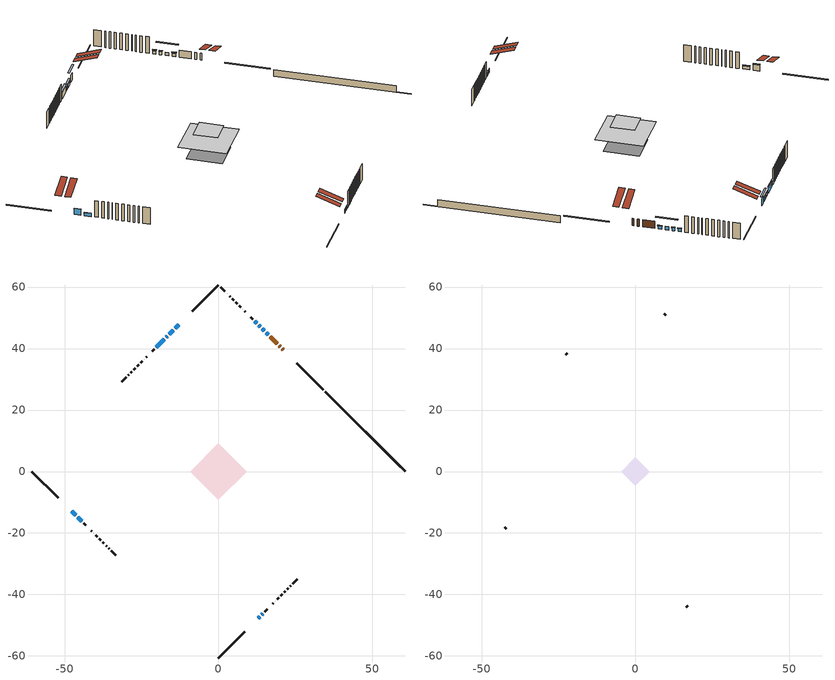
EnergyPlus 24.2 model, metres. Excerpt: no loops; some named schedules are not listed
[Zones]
conditioned space
 floor adiabatic (AdiabaticFloorConstruction): -9.17,0 0,9.17 9.17,0 0,-9.17 z3.51
 floor foundation (Slab1 construction): -6.49,0.34 -0.34,6.49 6.49,-0.34 0.34,-6.49 z-0.91
 wall outside (RimJoist1 construction): 0,-60.68 8.58,-52.11 / -60.68,0 -52.11,-8.58 / 0,60.68 -8.58,52.11 / 34.04,26.64 25.47,35.21 z1.07:1.37
 wall outside (AdiabaticWallConstruction 1): 21.12,39.56 20.76,39.92 / 20.1,40.58 19.75,40.94 / 19.09,41.59 16.8,43.88 z1.07:3.1
 wall outside (AdiabaticWallConstruction): -12.93,47.76 -14,46.68 z1.07:3.15; 16.14,44.54 15.49,45.19 / -45.84,-14.84 -44.55,-16.13 / -14.66,46.02 -15.95,44.73 / 12.37,48.31 11.83,48.85 z1.07:1.99; -47.76,-12.93 -46.5,-14.18 / -17.71,42.97 -20.22,40.46 z1.07:2.82; 12.93,-47.76 13.37,-47.31 / -16.61,44.07 -17.05,43.63 z1.07:2.29; 14.84,45.84 14.19,46.49 z1.07:2.04; 14.02,-46.66 14.45,-46.23 / 13.53,47.15 13.03,47.65 z1.07:1.96
 wall outside (Wall10 construction): 15.11,-45.57 15.8,-44.88 / -43.89,-16.79 -43.2,-17.48 / -20.88,39.8 -21.57,39.11 / 11.18,49.5 10.49,50.19 z1.07:5.95
 wall outside (Wall1 construction): 17.58,-43.1 17.74,-42.94 / -41.42,-19.26 -41.26,-19.42 / -23.34,37.34 -23.51,37.17 / 8.71,51.97 8.55,52.13 z1.07:5.95
 wall outside (Wall2 construction): 18.4,-42.28 18.47,-42.21 / -40.6,-20.08 -40.54,-20.15 / -24.16,36.52 -24.23,36.45 / 7.89,52.79 7.82,52.86 z1.07:5.95
 wall outside (Wall3 construction): 19.12,-41.56 19.58,-41.1 / -39.88,-20.8 -39.42,-21.26 / -24.89,35.79 -25.35,35.33 / 7.16,53.52 6.7,53.98 z1.07:5.95
 wall outside (Wall4 construction): 20.24,-40.44 20.7,-39.98 / -38.76,-21.92 -38.3,-22.38 / -26.01,34.67 -26.47,34.21 / 6.05,54.63 5.59,55.09 z1.07:5.95
 wall outside (Wall5 construction): 21.36,-39.32 21.74,-38.94 / -37.64,-23.04 -37.26,-23.42 / -27.12,33.56 -27.51,33.17 / 4.93,55.75 4.54,56.14 z1.07:5.95
 wall outside (Wall6 construction): 22.4,-38.28 22.7,-37.98 / -36.6,-24.08 -36.3,-24.38 / -28.17,32.51 -28.47,32.21 / 3.89,56.79 3.59,57.1 z1.07:5.95
 wall outside (Wall7 construction): 23.36,-37.32 23.52,-37.16 / -35.64,-25.04 -35.48,-25.2 / -29.13,31.55 -29.29,31.39 / 2.93,57.75 2.77,57.91 z1.07:5.95
 wall outside (Wall8 construction): 24.18,-36.5 25.63,-35.05 / -34.82,-25.86 -33.37,-27.31 / -29.95,30.74 -31.4,29.28 / 2.11,58.57 0.66,60.02 z1.07:5.95
 wall foundation (FoundationWall1 construction): 34.7,25.98,-0.91 34.7,25.98,1.07 57.87,2.81,1.07 57.87,2.81,-0.81 60.68,0,-0.81 60.68,0,-0.91
 window (WindowConstruction): -12.93,47.75 -14,46.68 z1.07:3.15
 window (WindowConstruction 6): 16.14,44.54 15.49,45.19 z1.07:1.98
 window (WindowConstruction 7): -47.75,-12.93 -46.5,-14.18 z1.07:2.82
 window (WindowConstruction 8): -45.84,-14.84 -44.55,-16.13 z1.07:1.98
 window (WindowConstruction 10): 12.93,-47.75 13.37,-47.32 z1.07:2.29
 window (WindowConstruction 11): 14.84,45.84 14.19,46.49 z1.07:2.04
 window (WindowConstruction 1): -14.66,46.02 -15.95,44.73 z1.07:1.98
 window (WindowConstruction 2): 14.02,-46.66 14.45,-46.23 z1.07:1.96
 window (WindowConstruction 9): -16.61,44.07 -17.05,43.63 z1.07:2.29
 window (WindowConstruction 3): -17.71,42.97 -20.22,40.46 z1.07:2.82
 window (WindowConstruction 4): 13.53,47.15 13.03,47.65 z1.07:1.96
 window (WindowConstruction 5): 12.37,48.31 11.83,48.85 z1.07:1.98
 door (Door): 21.12,39.56 20.76,39.92 z1.07:3.1
 door (Door 1): 20.1,40.58 19.75,40.93 z1.07:3.1
 door (Door 2): 19.09,41.59 16.8,43.88 z1.07:3.1
 ceiling adiabatic (AdiabaticFloorConstruction): 0,-9.17 9.17,0 0,9.17 -9.17,0 z3.51
 roof outside (Roof1 construction): 10.43,-50.26,5.95 5.9,-45.73,8.08 4.71,-46.92,8.08 9.23,-51.45,5.95; -50.26,-10.43,5.95 -45.73,-5.9,8.08 -46.92,-4.71,8.08 -51.45,-9.23,5.95; -10.43,50.26,5.95 -5.9,45.73,8.08 -4.71,46.92,8.08 -9.23,51.45,5.95; 23.62,37.06,5.95 19.09,32.53,8.08 20.29,31.34,8.08 24.81,35.87,5.95
attic - vented
 floor to conditioned space (Floor1 construction Reversed): -4.62,0 0,4.62 4.62,0 0,-4.62 z5.95
 wall outside (Wall11 construction): 16.46,-44.22 16.92,-43.76 / -42.55,-18.14 -42.08,-18.6 / -22.22,38.46 -22.69,37.99 / 9.83,50.85 9.37,51.31 z1.07:5.95
 roof outside (Roof2 construction): 12.27,-48.41,5.95 7.77,-43.91,8.07 6.58,-45.1,8.07 11.08,-49.6,5.95; -48.41,-12.27,5.95 -43.91,-7.77,8.07 -45.1,-6.58,8.07 -49.6,-11.08,5.95; -12.27,48.41,5.95 -7.77,43.91,8.07 -6.58,45.1,8.07 -11.08,49.6,5.95; 21.78,38.91,5.95 17.27,34.4,8.07 18.46,33.22,8.07 22.96,37.72,5.95
shading: -15.08,45.6 -11.85,48.83 -12.18,49.16 -15.4,45.93 z4.67; 15.37,45.32 16.27,44.41 16.55,44.7 15.65,45.6 z2.16; -46.46,-14.22 -47.79,-12.89 -48.07,-13.17 -46.75,-14.5 z2.87; -44.51,-16.17 -45.88,-14.8 -46.16,-15.09 -44.8,-16.45 z2.03; 12.36,48.32 16.67,44.01 16.95,44.3 12.64,48.61 z4.63; -16.28,44.4 -14.34,46.35 -14.66,46.67 -16.6,44.73 z2.44; 14.62,-46.07 13.86,-46.82 14.07,-47.03 14.83,-46.28 z2.19; -20.5,40.18 -17.42,43.26 -17.75,43.58 -20.83,40.5 z3.22; 12.92,47.76 13.64,47.04 13.92,47.33 13.21,48.04 z2.11; 11.71,48.97 12.5,48.18 12.78,48.46 11.99,49.26 z2.16
[Building]
Building 1: Terrain=Suburbs
[Site:Location]
Mont Joli AP_QC: Latitude {deg}=48.61; Longitude {deg}=-68.21; Time Zone {hr}=-5; Elevation {m}=52; Keep Site Location Information=Yes
[Site:GroundTemperature:Shallow]
-0.843868, -3.04892, -3.2255, -2.1791, 2.02165, 6.20283, 9.82768, 12.1239, 12.319, 10.4514, 6.91898, 2.86606
[Site:WaterMainsTemperature]
Calculation Method=Schedule; Temperature Schedule=mains temperature schedule
[Material] Roughness=Rough; Thermal Absorptance=0.9
Name | Thickness {m} | Conductivity {W/m-K} | Density {kg/m3} | Specific Heat {J/kg-K} | Solar Absorptance | Visible Absorptance
asphalt or fiberglass shingles | 0.00635 | 0.162714 | 1121.4 | 1465.45 | 0.4 | 0.4
ceiling loosefill ins | 0.169333 | 0.0480833 | 16.02 | 1046.75 | 0.7 | 0.7
ceiling stud and cavity | 0.1397 | 0.0785517 | 65.682 | 1177.47 | 0.7 | 0.7
concrete 4.0 in. | 0.1016 | 1.803125 | 2242.8 | 837.4 | 0.7 | 0.7
concrete 8.0 in. | 0.2032 | 1.803125 | 2242.8 | 837.4 | 0.7 | 0.7
door material | 0.04445 | 0.0451087 | 512.64 | 1214.23 | 0.7 | 0.7
exterior vertical ins | 0.0198382 | 0.029427 | 32.04 | 1214.23 | 0.7 | 0.7
floor covering | 0.0127 | 0.0433444 | 54.468 | 1339.84 | 0.6 | 0.6
floor rigid ins; wall rigid ins | 0.512978 | 0.029427 | 32.04 | 1214.23 | 0.7 | 0.7
floor stud and cavity | 0.1397 | 1.75129 | 37.0049 | 1207.88 | 0.7 | 0.7
furniture material conditioned space 1 | 0.1524 | 0.115458 | 640.8 | 1214.23 | 0.6 | 0.6
gypsum board | 0.0127 | 0.160291 | 801 | 837.4 | 0.6 | 0.6
gypsum board 1 | 0.0127 | 0.160291 | 801 | 837.4 | 0.7 | 0.7
osb sheathing 0.5 in. | 0.0127 | 0.115458 | 512.64 | 1214.23 | 0.7 | 0.7
osb sheathing 0.75 in. | 0.01905 | 0.115458 | 512.64 | 1214.23 | 0.7 | 0.7
rim joist stud and cavity | 0.0508 | 0.118991 | 50.32683 | 1063.81 | 0.6 | 0.6
roof rigid ins | 0.051816 | 0.029427 | 32.04 | 1214.23 | 0.7 | 0.7
roof stud and cavity | 0.2032 | 0.140085 | 78.34581 | 1123.46 | 0.7 | 0.7
wall stud and cavity | 0.1397 | 0.0800588 | 139.0536 | 1170.24 | 0.7 | 0.7
wall stud and cavity 1 | 0.1397 | 0.0862374 | 139.0536 | 1170.24 | 0.7 | 0.7
wall stud and cavity 10 | 0.0889 | 0.380278 | 52.3479 | 1209.89 | 0.7 | 0.7
wall stud and cavity 11 | 0.0889 | 0.391764 | 83.0341 | 1211.67 | 0.7 | 0.7
wall stud and cavity 2 | 0.1397 | 0.0780121 | 139.0536 | 1170.24 | 0.7 | 0.7
wall stud and cavity 3 | 0.1397 | 0.0850358 | 139.0536 | 1170.24 | 0.7 | 0.7
wall stud and cavity 4 | 0.1397 | 0.0781658 | 139.0536 | 1170.24 | 0.7 | 0.7
wall stud and cavity 5 | 0.1397 | 0.0763602 | 139.0536 | 1170.24 | 0.7 | 0.7
wall stud and cavity 6 | 0.1397 | 0.0817079 | 139.0536 | 1170.24 | 0.7 | 0.7
wall stud and cavity 7 | 0.1397 | 0.0740787 | 139.0536 | 1170.24 | 0.7 | 0.7
wall stud and cavity 8 | 0.1397 | 0.0742868 | 139.0536 | 1170.24 | 0.7 | 0.7
wall stud and cavity 9 | 0.0889 | 6.9971 | 50.32683 | 1063.81 | 0.6 | 0.6
wood siding | 0.0254 | 0.102417 | 544.68 | 1172.36 | 0.4 | 0.4
wood siding 1 | 0.00254 | 0.102417 | 544.68 | 1172.36 | 0.4 | 0.4
wood siding 2; wood siding 3; wood siding 4 | 0.0254 | 0.102417 | 544.68 | 1172.36 | 0.7 | 0.7
[WindowMaterial:SimpleGlazingSystem]
Name | U-Factor {W/m2-K} | Solar Heat Gain Coefficient
WindowMaterial | 3.69411 | 0.7
WindowMaterial 1 | 3.02581 | 0.51
WindowMaterial 2 | 2.66809 | 0.5
WindowMaterial 3 | 2.660143 | 0.65
WindowMaterial 4 | 2.66696 | 0.52
WindowMaterial 5 | 2.66639 | 0.53
WindowMaterial 6 | 2.665821 | 0.55
WindowMaterial 7 | 4.0734 | 0.67
WindowMaterial 8 | 3.01899 | 0.51
[Construction]
AdiabaticFloorConstruction: floor stud and cavity, floor rigid ins, osb sheathing 0.75 in., floor covering
AdiabaticWallConstruction: wood siding 3, wall rigid ins, wall stud and cavity 10, gypsum board
AdiabaticWallConstruction 1: wood siding 4, wall rigid ins, wall stud and cavity 10, gypsum board
Door; Door 1; Door 2: door material
Floor1 construction Reversed: gypsum board, ceiling stud and cavity, ceiling loosefill ins
FoundationWall1 construction: concrete 8.0 in., gypsum board 1
furniture construction conditioned space 1: furniture material conditioned space 1
PartitionWallConstruction: gypsum board, wall stud and cavity 11, gypsum board
RimJoist1 construction: wood siding 2, rim joist stud and cavity
Roof1 construction: asphalt or fiberglass shingles, roof rigid ins, osb sheathing 0.75 in., roof stud and cavity, gypsum board
Roof2 construction: asphalt or fiberglass shingles
Slab1 construction: concrete 4.0 in.
Wall1 construction: wood siding, osb sheathing 0.5 in., wall stud and cavity, gypsum board
Wall10 construction: wood siding, osb sheathing 0.5 in., wall stud and cavity 8, gypsum board
Wall11 construction: wood siding 1, wall stud and cavity 9
Wall2 construction: wood siding, osb sheathing 0.5 in., wall stud and cavity 1, gypsum board
Wall3 construction: wood siding, osb sheathing 0.5 in., wall stud and cavity 2, gypsum board
Wall4 construction: wood siding, osb sheathing 0.5 in., wall stud and cavity 3, gypsum board
Wall5 construction: wood siding, osb sheathing 0.5 in., wall stud and cavity 4, gypsum board
Wall6 construction: wood siding, osb sheathing 0.5 in., wall stud and cavity 5, gypsum board
Wall7 construction: wood siding, osb sheathing 0.5 in., wall stud and cavity 6, gypsum board
Wall8 construction: wood siding, osb sheathing 0.5 in., wall stud and cavity 7, gypsum board
WindowConstruction: WindowMaterial
WindowConstruction 1: WindowMaterial 1
WindowConstruction 10; WindowConstruction 9: WindowMaterial 7
WindowConstruction 11: WindowMaterial 8
WindowConstruction 2: WindowMaterial 2
WindowConstruction 3; WindowConstruction 7: WindowMaterial 3
WindowConstruction 4: WindowMaterial 4
WindowConstruction 5: WindowMaterial 5
WindowConstruction 6; WindowConstruction 8: WindowMaterial 6
[Zone] Multiplier=1; Part of Total Floor Area=Yes
Name | Volume {m3}
attic - vented | 14.7265
conditioned space | 511.9
[Space]
Name | Zone | Volume {m3}
attic - vented 1 | attic - vented | 14.7265
conditioned space 1 | conditioned space | 511.9
[ZoneInfiltration:EffectiveLeakageArea]
infil attic - vented 1: Zone or Space=attic - vented 1; Schedule=Always On Discrete; Effective Air Leakage Area {cm2}=1486.61; Stack Coefficient=0.000486722; Wind Coefficient=1.4906e-05
[ZoneMixing]
whole house fan mix: Zone or Space=attic - vented; Schedule=Always On Continuous; Design Flow Rate Calculation Method=Flow/Zone; Design Flow Rate {m3/s}=0; Source Zone or Space=conditioned space
[SurfaceProperty:ExposedFoundationPerimeter]
Slab1: Exposed Perimeter Calculation Method=TotalExposedPerimeter; Total Exposed Perimeter {m}=36.74
[InternalMass] Zone or ZoneList=conditioned space; Space or SpaceList=conditioned space 1
Name | Construction | Surface Area {m2}
furniture mass conditioned space 1 | furniture construction conditioned space 1 | 100.972
partition wall mass | PartitionWallConstruction | 252.43
[Lights]
interior lighting: Zone or ZoneList or Space or SpaceList=conditioned space 1; Schedule=interior lighting schedule; Design Level Calculation Method=LightingLevel; Lighting Level {W}=343.2; Return Air Fraction=0; Fraction Radiant=0.6; Fraction Visible=0.2; Fraction Replaceable=1
[People]
occupants: Zone or ZoneList or Space or SpaceList=conditioned space 1; Number of People Schedule=occupants schedule; Number of People Calculation Method=People; Number of People=3; Fraction Radiant=0.314171; Sensible Heat Fraction=0.56303; Activity Level Schedule=occupants activity schedule; Carbon Dioxide Generation Rate {m3/s-W}=0; Enable ASHRAE 55 Comfort Warnings=No; Mean Radiant Temperature Calculation Type=EnclosureAveraged
[ElectricEquipment] Zone or ZoneList or Space or SpaceList=conditioned space 1; Design Level Calculation Method=EquipmentLevel
Name | Schedule | Design Level {W} | Fraction Latent | Fraction Radiant | Fraction Lost
clothes dryer | clothes dryer schedule | 140.772 | 0.015 | 0.081 | 0.85
clothes washer | clothes washer schedule | 32.1985 | 0.03 | 0.162 | 0.7
cooking range | cooking range schedule | 215.147 | 0.08 | 0.432 | 0.2
dishwasher | dishwasher schedule | 66.8632 | 0.3 | 0.18 | 0.4
fridge | fridge schedule | 72.9452 | 0 | 0.6 | 0
mech vent house fan | mech vent house fan schedule | 0 | 0 | 0 | 1
mech vent house fan cfis | mech vent house fan cfis schedule | 0 | 0 | 0 | 0
mech vent range fan 0 | mech vent range fan 0 schedule | 150 | 0 | 0 | 1
misc plug loads | misc plug loads schedule | 494.7 | 0.045 | 0.513 | 0.1
whole house fan | Always On Discrete | 0 | 0 | 0 | 1
[OtherEquipment] Zone or ZoneList or Space or SpaceList=conditioned space 1; Design Level Calculation Method=EquipmentLevel
Name | Fuel Type | Schedule | Design Level {W} | Fraction Latent | Fraction Radiant | Fraction Lost
clothes dryer 1 | Electricity | clothes dryer schedule | 0 | 0.015 | 0.081 | 0.85
cooking range 1 | Electricity | cooking range schedule | 0 | 0.08 | 0.432 | 0.2
general water use latent | None | general water use schedule | 62.594 | 1 | 0 | 0
general water use sensible | None | general water use schedule | -61.6891 | 0 | 0.6 | 0
mech vent house fan latent load | None | Always On Discrete | 0 | 1 | 0 | 0
mech vent house fan sensible load | None | Always On Discrete | 0 | 0 | 0 | 0
water heater energy adjustment1 | Electricity | Always On Discrete | 0.01 | 0 | 0 | 1
[ZoneInfiltration:DesignFlowRate] Zone or ZoneList or Space or SpaceList=conditioned space 1; Schedule=Always On Discrete; Design Flow Rate Calculation Method=Flow/Zone; Design Flow Rate {m3/s}=0
infil flow; natural vent flow; whole house fan flow
[Foundation:Kiva]
Foundation Kiva 1: Initial Indoor Air Temperature {C}=18; Wall Height Above Grade {m}=1.07; Wall Depth Below Slab {m}=0.2032; Custom Block Material Name 1=exterior vertical ins; Custom Block Depth 1 {m}=1.98001; Custom Block X Position 1 {m}=0.2159; Custom Block Z Position 1 {m}=0
[Foundation:Kiva:Settings]
Soil Conductivity {W/m-K}=0.849921; Soil Density {kg/m3}=1842.3; Soil Specific Heat {J/kg-K}=418.7; Ground Solar Absorptivity=0.9; Ground Thermal Absorptivity=0.9; Ground Surface Roughness {m}=0.03; Far-Field Width {m}=40; Deep-Ground Boundary Condition=ZeroFlux; Deep-Ground Depth {m}=40; Minimum Cell Dimension {m}=0.2; Maximum Cell Growth Coefficient=3; Simulation Timestep=Timestep
[Exterior:Lights]
exterior lighting: Schedule=exterior lighting schedule; Design Level {W}=75.6
[Schedule:Constant]
Name | Hourly Value
Always On Continuous; mech vent house fan schedule; mech vent house fan cfis schedule; Always On Discrete | 1
occupants activity schedule | 117.228
fridge schedule | 0
[Schedule:Week:Daily]
interior lighting schedule Week Rule - Jan1-Jan27: interior lighting schedule day, interior lighting schedule day, interior lighting schedule day, interior lighting schedule day, interior lighting schedule day, interior lighting schedule day, interior lighting schedule day, interior lighting schedule default day, interior lighting schedule default day, interior lighting schedule default day, interior lighting schedule default day, interior lighting schedule default day
interior lighting schedule Week Rule - Jan28-Feb3: interior lighting schedule day, interior lighting schedule day, interior lighting schedule day, interior lighting schedule day, interior lighting schedule day 1, interior lighting schedule day 1, interior lighting schedule day 1, interior lighting schedule default day, interior lighting schedule default day, interior lighting schedule default day, interior lighting schedule default day, interior lighting schedule default day
interior lighting schedule Week Rule - Feb4-Feb24: interior lighting schedule day 1, interior lighting schedule day 1, interior lighting schedule day 1, interior lighting schedule day 1, interior lighting schedule day 1, interior lighting schedule day 1, interior lighting schedule day 1, interior lighting schedule default day, interior lighting schedule default day, interior lighting schedule default day, interior lighting schedule default day, interior lighting schedule default day
interior lighting schedule Week Rule - Feb25-Mar3: interior lighting schedule day 1, interior lighting schedule day 1, interior lighting schedule day 1, interior lighting schedule day 1, interior lighting schedule day 2, interior lighting schedule day 2, interior lighting schedule day 2, interior lighting schedule default day, interior lighting schedule default day, interior lighting schedule default day, interior lighting schedule default day, interior lighting schedule default day
interior lighting schedule Week Rule - Mar4-Mar31: interior lighting schedule day 2, interior lighting schedule day 2, interior lighting schedule day 2, interior lighting schedule day 2, interior lighting schedule day 2, interior lighting schedule day 2, interior lighting schedule day 2, interior lighting schedule default day, interior lighting schedule default day, interior lighting schedule default day, interior lighting schedule default day, interior lighting schedule default day
interior lighting schedule Week Rule - Apr1-Apr28: interior lighting schedule day 3, interior lighting schedule day 3, interior lighting schedule day 3, interior lighting schedule day 3, interior lighting schedule day 3, interior lighting schedule day 3, interior lighting schedule day 3, interior lighting schedule default day, interior lighting schedule default day, interior lighting schedule default day, interior lighting schedule default day, interior lighting schedule default day
interior lighting schedule Week Rule - Apr29-May5: interior lighting schedule day 3, interior lighting schedule day 3, interior lighting schedule day 4, interior lighting schedule day 4, interior lighting schedule day 4, interior lighting schedule day 4, interior lighting schedule day 4, interior lighting schedule default day, interior lighting schedule default day, interior lighting schedule default day, interior lighting schedule default day, interior lighting schedule default day
interior lighting schedule Week Rule - May6-May26: interior lighting schedule day 4, interior lighting schedule day 4, interior lighting schedule day 4, interior lighting schedule day 4, interior lighting schedule day 4, interior lighting schedule day 4, interior lighting schedule day 4, interior lighting schedule default day, interior lighting schedule default day, interior lighting schedule default day, interior lighting schedule default day, interior lighting schedule default day
interior lighting schedule Week Rule - May27-Jun2: interior lighting schedule day 4, interior lighting schedule day 4, interior lighting schedule day 4, interior lighting schedule day 4, interior lighting schedule day 4, interior lighting schedule day 5, interior lighting schedule day 5, interior lighting schedule default day, interior lighting schedule default day, interior lighting schedule default day, interior lighting schedule default day, interior lighting schedule default day
interior lighting schedule Week Rule - Jun3-Jun30: interior lighting schedule day 5, interior lighting schedule day 5, interior lighting schedule day 5, interior lighting schedule day 5, interior lighting schedule day 5, interior lighting schedule day 5, interior lighting schedule day 5, interior lighting schedule default day, interior lighting schedule default day, interior lighting schedule default day, interior lighting schedule default day, interior lighting schedule default day
interior lighting schedule Week Rule - Jul1-Jul28: interior lighting schedule day 6, interior lighting schedule day 6, interior lighting schedule day 6, interior lighting schedule day 6, interior lighting schedule day 6, interior lighting schedule day 6, interior lighting schedule day 6, interior lighting schedule default day, interior lighting schedule default day, interior lighting schedule default day, interior lighting schedule default day, interior lighting schedule default day
interior lighting schedule Week Rule - Jul29-Aug4: interior lighting schedule day 6, interior lighting schedule day 6, interior lighting schedule day 6, interior lighting schedule day 7, interior lighting schedule day 7, interior lighting schedule day 7, interior lighting schedule day 7, interior lighting schedule default day, interior lighting schedule default day, interior lighting schedule default day, interior lighting schedule default day, interior lighting schedule default day
interior lighting schedule Week Rule - Aug5-Aug25: interior lighting schedule day 7, interior lighting schedule day 7, interior lighting schedule day 7, interior lighting schedule day 7, interior lighting schedule day 7, interior lighting schedule day 7, interior lighting schedule day 7, interior lighting schedule default day, interior lighting schedule default day, interior lighting schedule default day, interior lighting schedule default day, interior lighting schedule default day
interior lighting schedule Week Rule - Aug26-Sep1: interior lighting schedule day 7, interior lighting schedule day 7, interior lighting schedule day 7, interior lighting schedule day 7, interior lighting schedule day 7, interior lighting schedule day 7, interior lighting schedule day 8, interior lighting schedule default day, interior lighting schedule default day, interior lighting schedule default day, interior lighting schedule default day, interior lighting schedule default day
interior lighting schedule Week Rule - Sep2-Sep29: interior lighting schedule day 8, interior lighting schedule day 8, interior lighting schedule day 8, interior lighting schedule day 8, interior lighting schedule day 8, interior lighting schedule day 8, interior lighting schedule day 8, interior lighting schedule default day, interior lighting schedule default day, interior lighting schedule default day, interior lighting schedule default day, interior lighting schedule default day
interior lighting schedule Week Rule - Sep30-Oct6: interior lighting schedule day 8, interior lighting schedule day 9, interior lighting schedule day 9, interior lighting schedule day 9, interior lighting schedule day 9, interior lighting schedule day 9, interior lighting schedule day 9, interior lighting schedule default day, interior lighting schedule default day, interior lighting schedule default day, interior lighting schedule default day, interior lighting schedule default day
interior lighting schedule Week Rule - Oct7-Oct27: interior lighting schedule day 9, interior lighting schedule day 9, interior lighting schedule day 9, interior lighting schedule day 9, interior lighting schedule day 9, interior lighting schedule day 9, interior lighting schedule day 9, interior lighting schedule default day, interior lighting schedule default day, interior lighting schedule default day, interior lighting schedule default day, interior lighting schedule default day
interior lighting schedule Week Rule - Oct28-Nov3: interior lighting schedule day 9, interior lighting schedule day 9, interior lighting schedule day 9, interior lighting schedule day 9, interior lighting schedule day 10, interior lighting schedule day 10, interior lighting schedule day 10, interior lighting schedule default day, interior lighting schedule default day, interior lighting schedule default day, interior lighting schedule default day, interior lighting schedule default day
interior lighting schedule Week Rule - Nov4-Nov24: interior lighting schedule day 10, interior lighting schedule day 10, interior lighting schedule day 10, interior lighting schedule day 10, interior lighting schedule day 10, interior lighting schedule day 10, interior lighting schedule day 10, interior lighting schedule default day, interior lighting schedule default day, interior lighting schedule default day, interior lighting schedule default day, interior lighting schedule default day
interior lighting schedule Week Rule - Nov25-Dec1: interior lighting schedule day 10, interior lighting schedule day 10, interior lighting schedule day 10, interior lighting schedule day 10, interior lighting schedule day 10, interior lighting schedule day 10, interior lighting schedule day 11, interior lighting schedule default day, interior lighting schedule default day, interior lighting schedule default day, interior lighting schedule default day, interior lighting schedule default day
interior lighting schedule Week Rule - Dec2-Dec31: interior lighting schedule day 11, interior lighting schedule day 11, interior lighting schedule day 11, interior lighting schedule day 11, interior lighting schedule day 11, interior lighting schedule day 11, interior lighting schedule day 11, interior lighting schedule default day, interior lighting schedule default day, interior lighting schedule default day, interior lighting schedule default day, interior lighting schedule default day
occupants schedule Week Rule - Jan1-Dec31: occupants schedule day, occupants schedule day, occupants schedule day, occupants schedule day, occupants schedule day, occupants schedule day, occupants schedule day, occupants schedule default day, occupants schedule default day, occupants schedule default day, occupants schedule default day, occupants schedule default day
clothes dryer schedule Week Rule - Jan1-Dec31: clothes dryer schedule day, clothes dryer schedule day, clothes dryer schedule day, clothes dryer schedule day, clothes dryer schedule day, clothes dryer schedule day, clothes dryer schedule day, clothes dryer schedule default day, clothes dryer schedule default day, clothes dryer schedule default day, clothes dryer schedule default day, clothes dryer schedule default day
clothes washer schedule Week Rule - Jan1-Dec31: clothes washer schedule day, clothes washer schedule day, clothes washer schedule day, clothes washer schedule day, clothes washer schedule day, clothes washer schedule day, clothes washer schedule day, clothes washer schedule default day, clothes washer schedule default day, clothes washer schedule default day, clothes washer schedule default day, clothes washer schedule default day
cooking range schedule Week Rule - Jan1-Dec31: cooking range schedule day, cooking range schedule day, cooking range schedule day, cooking range schedule day, cooking range schedule day, cooking range schedule day, cooking range schedule day, cooking range schedule default day, cooking range schedule default day, cooking range schedule default day, cooking range schedule default day, cooking range schedule default day
dishwasher schedule Week Rule - Jan1-Dec31: dishwasher schedule day, dishwasher schedule day, dishwasher schedule day, dishwasher schedule day, dishwasher schedule day, dishwasher schedule day, dishwasher schedule day, dishwasher schedule default day, dishwasher schedule default day, dishwasher schedule default day, dishwasher schedule default day, dishwasher schedule default day
mech vent range fan 0 schedule Week Rule - Jan1-Dec31: mech vent range fan 0 schedule day, mech vent range fan 0 schedule day, mech vent range fan 0 schedule day, mech vent range fan 0 schedule day, mech vent range fan 0 schedule day, mech vent range fan 0 schedule day, mech vent range fan 0 schedule day, mech vent range fan 0 schedule default day, mech vent range fan 0 schedule default day, mech vent range fan 0 schedule default day, mech vent range fan 0 schedule default day, mech vent range fan 0 schedule default day
misc plug loads schedule Week Rule - Jan1-Dec31: misc plug loads schedule day, misc plug loads schedule day, misc plug loads schedule day, misc plug loads schedule day, misc plug loads schedule day, misc plug loads schedule day, misc plug loads schedule day, misc plug loads schedule default day, misc plug loads schedule default day, misc plug loads schedule default day, misc plug loads schedule default day, misc plug loads schedule default day
general water use schedule Week Rule - Jan1-Dec31: general water use schedule day, general water use schedule day, general water use schedule day, general water use schedule day, general water use schedule day, general water use schedule day, general water use schedule day, general water use schedule default day, general water use schedule default day, general water use schedule default day, general water use schedule default day, general water use schedule default day
exterior lighting schedule Week Rule - Jan1-Jan27: exterior lighting schedule day, exterior lighting schedule day, exterior lighting schedule day, exterior lighting schedule day, exterior lighting schedule day, exterior lighting schedule day, exterior lighting schedule day, exterior lighting schedule default day, exterior lighting schedule default day, exterior lighting schedule default day, exterior lighting schedule default day, exterior lighting schedule default day
exterior lighting schedule Week Rule - Jan28-Feb3: exterior lighting schedule day, exterior lighting schedule day, exterior lighting schedule day, exterior lighting schedule day, exterior lighting schedule day 1, exterior lighting schedule day 1, exterior lighting schedule day 1, exterior lighting schedule default day, exterior lighting schedule default day, exterior lighting schedule default day, exterior lighting schedule default day, exterior lighting schedule default day
exterior lighting schedule Week Rule - Feb4-Feb24: exterior lighting schedule day 1, exterior lighting schedule day 1, exterior lighting schedule day 1, exterior lighting schedule day 1, exterior lighting schedule day 1, exterior lighting schedule day 1, exterior lighting schedule day 1, exterior lighting schedule default day, exterior lighting schedule default day, exterior lighting schedule default day, exterior lighting schedule default day, exterior lighting schedule default day
exterior lighting schedule Week Rule - Feb25-Mar3: exterior lighting schedule day 1, exterior lighting schedule day 1, exterior lighting schedule day 1, exterior lighting schedule day 1, exterior lighting schedule day 2, exterior lighting schedule day 2, exterior lighting schedule day 2, exterior lighting schedule default day, exterior lighting schedule default day, exterior lighting schedule default day, exterior lighting schedule default day, exterior lighting schedule default day
exterior lighting schedule Week Rule - Mar4-Mar31: exterior lighting schedule day 2, exterior lighting schedule day 2, exterior lighting schedule day 2, exterior lighting schedule day 2, exterior lighting schedule day 2, exterior lighting schedule day 2, exterior lighting schedule day 2, exterior lighting schedule default day, exterior lighting schedule default day, exterior lighting schedule default day, exterior lighting schedule default day, exterior lighting schedule default day
exterior lighting schedule Week Rule - Apr1-Apr28: exterior lighting schedule day 3, exterior lighting schedule day 3, exterior lighting schedule day 3, exterior lighting schedule day 3, exterior lighting schedule day 3, exterior lighting schedule day 3, exterior lighting schedule day 3, exterior lighting schedule default day, exterior lighting schedule default day, exterior lighting schedule default day, exterior lighting schedule default day, exterior lighting schedule default day
exterior lighting schedule Week Rule - Apr29-May5: exterior lighting schedule day 3, exterior lighting schedule day 3, exterior lighting schedule day 4, exterior lighting schedule day 4, exterior lighting schedule day 4, exterior lighting schedule day 4, exterior lighting schedule day 4, exterior lighting schedule default day, exterior lighting schedule default day, exterior lighting schedule default day, exterior lighting schedule default day, exterior lighting schedule default day
exterior lighting schedule Week Rule - May6-May26: exterior lighting schedule day 4, exterior lighting schedule day 4, exterior lighting schedule day 4, exterior lighting schedule day 4, exterior lighting schedule day 4, exterior lighting schedule day 4, exterior lighting schedule day 4, exterior lighting schedule default day, exterior lighting schedule default day, exterior lighting schedule default day, exterior lighting schedule default day, exterior lighting schedule default day
exterior lighting schedule Week Rule - May27-Jun2: exterior lighting schedule day 4, exterior lighting schedule day 4, exterior lighting schedule day 4, exterior lighting schedule day 4, exterior lighting schedule day 4, exterior lighting schedule day 5, exterior lighting schedule day 5, exterior lighting schedule default day, exterior lighting schedule default day, exterior lighting schedule default day, exterior lighting schedule default day, exterior lighting schedule default day
exterior lighting schedule Week Rule - Jun3-Jun30: exterior lighting schedule day 5, exterior lighting schedule day 5, exterior lighting schedule day 5, exterior lighting schedule day 5, exterior lighting schedule day 5, exterior lighting schedule day 5, exterior lighting schedule day 5, exterior lighting schedule default day, exterior lighting schedule default day, exterior lighting schedule default day, exterior lighting schedule default day, exterior lighting schedule default day
[Schedule:Year]
interior lighting schedule: interior lighting schedule Week Rule - Jan1-Jan27, 1, 1, 1, 27, interior lighting schedule Week Rule - Jan28-Feb3, 1, 28, 2, 3, interior lighting schedule Week Rule - Feb4-Feb24, 2, 4, 2, 24, interior lighting schedule Week Rule - Feb25-Mar3, 2, 25, 3, 3, interior lighting schedule Week Rule - Mar4-Mar31, 3, 4, 3, 31, interior lighting schedule Week Rule - Apr1-Apr28, 4, 1, 4, 28, interior lighting schedule Week Rule - Apr29-May5, 4, 29, 5, 5, interior lighting schedule Week Rule - May6-May26, 5, 6, 5, 26, interior lighting schedule Week Rule - May27-Jun2, 5, 27, 6, 2, interior lighting schedule Week Rule - Jun3-Jun30, 6, 3, 6, 30, interior lighting schedule Week Rule - Jul1-Jul28, 7, 1, 7, 28, interior lighting schedule Week Rule - Jul29-Aug4, 7, 29, 8, 4, interior lighting schedule Week Rule - Aug5-Aug25, 8, 5, 8, 25, interior lighting schedule Week Rule - Aug26-Sep1, 8, 26, 9, 1, interior lighting schedule Week Rule - Sep2-Sep29, 9, 2, 9, 29, interior lighting schedule Week Rule - Sep30-Oct6, 9, 30, 10, 6, interior lighting schedule Week Rule - Oct7-Oct27, 10, 7, 10, 27, interior lighting schedule Week Rule - Oct28-Nov3, 10, 28, 11, 3, interior lighting schedule Week Rule - Nov4-Nov24, 11, 4, 11, 24, interior lighting schedule Week Rule - Nov25-Dec1, 11, 25, 12, 1, interior lighting schedule Week Rule - Dec2-Dec31, 12, 2, 12, 31
occupants schedule: occupants schedule Week Rule - Jan1-Dec31, 1, 1, 12, 31
clothes dryer schedule: clothes dryer schedule Week Rule - Jan1-Dec31, 1, 1, 12, 31
clothes washer schedule: clothes washer schedule Week Rule - Jan1-Dec31, 1, 1, 12, 31
cooking range schedule: cooking range schedule Week Rule - Jan1-Dec31, 1, 1, 12, 31
dishwasher schedule: dishwasher schedule Week Rule - Jan1-Dec31, 1, 1, 12, 31
mech vent range fan 0 schedule: mech vent range fan 0 schedule Week Rule - Jan1-Dec31, 1, 1, 12, 31
misc plug loads schedule: misc plug loads schedule Week Rule - Jan1-Dec31, 1, 1, 12, 31
general water use schedule: general water use schedule Week Rule - Jan1-Dec31, 1, 1, 12, 31
exterior lighting schedule: exterior lighting schedule Week Rule - Jan1-Jan27, 1, 1, 1, 27, exterior lighting schedule Week Rule - Jan28-Feb3, 1, 28, 2, 3, exterior lighting schedule Week Rule - Feb4-Feb24, 2, 4, 2, 24, exterior lighting schedule Week Rule - Feb25-Mar3, 2, 25, 3, 3, exterior lighting schedule Week Rule - Mar4-Mar31, 3, 4, 3, 31, exterior lighting schedule Week Rule - Apr1-Apr28, 4, 1, 4, 28, exterior lighting schedule Week Rule - Apr29-May5, 4, 29, 5, 5, exterior lighting schedule Week Rule - May6-May26, 5, 6, 5, 26, exterior lighting schedule Week Rule - May27-Jun2, 5, 27, 6, 2, exterior lighting schedule Week Rule - Jun3-Jun30, 6, 3, 6, 30, exterior lighting schedule Week Rule - Jul1-Jul28, 7, 1, 7, 28, exterior lighting schedule Week Rule - Jul29-Aug4, 7, 29, 8, 4, exterior lighting schedule Week Rule - Aug5-Aug25, 8, 5, 8, 25, exterior lighting schedule Week Rule - Aug26-Sep1, 8, 26, 9, 1, exterior lighting schedule Week Rule - Sep2-Sep29, 9, 2, 9, 29, exterior lighting schedule Week Rule - Sep30-Oct6, 9, 30, 10, 6, exterior lighting schedule Week Rule - Oct7-Oct27, 10, 7, 10, 27, exterior lighting schedule Week Rule - Oct28-Nov3, 10, 28, 11, 3, exterior lighting schedule Week Rule - Nov4-Nov24, 11, 4, 11, 24, exterior lighting schedule Week Rule - Nov25-Dec1, 11, 25, 12, 1, exterior lighting schedule Week Rule - Dec2-Dec31, 12, 2, 12, 31
[Schedule:Compact]
mains temperature schedule: Through: 01/01, For: AllDays, Until: 24:00, 4.55833, Through: 01/02, For: AllDays, Until: 24:00, 4.48833, Through: 01/03, For: AllDays, Until: 24:00, 4.41944, Through: 01/04, For: AllDays, Until: 24:00, 4.35111, Through: 01/05, For: AllDays, Until: 24:00, 4.28389, Through: 01/06, For: AllDays, Until: 24:00, 4.21778, Through: 01/07, For: AllDays, Until: 24:00, 4.15278, Through: 01/08, For: AllDays, Until: 24:00, 4.08889, Through: 01/09, For: AllDays, Until: 24:00, 4.02611, Through: 01/10, For: AllDays, Until: 24:00, 3.96444, Through: 01/11, For: AllDays, Until: 24:00, 3.90333, Through: 01/12, For: AllDays, Until: 24:00, 3.84389, Through: 01/13, For: AllDays, Until: 24:00, 3.78556, Through: 01/14, For: AllDays, Until: 24:00, 3.72833, Through: 01/15, For: AllDays, Until: 24:00, 3.67222, Through: 01/16, For: AllDays, Until: 24:00, 3.61722, Through: 01/17, For: AllDays, Until: 24:00, 3.56333, Through: 01/18, For: AllDays, Until: 24:00, 3.51111, Through: 01/19, For: AllDays, Until: 24:00, 3.46, Through: 01/20, For: AllDays, Until: 24:00, 3.41, Through: 01/21, For: AllDays, Until: 24:00, 3.36111, Through: 01/22, For: AllDays, Until: 24:00, 3.31389, Through: 01/23, For: AllDays, Until: 24:00, 3.26778, Through: 01/24, For: AllDays, Until: 24:00, 3.22278, Through: 01/25, For: AllDays, Until: 24:00, 3.17944, Through: 01/26, For: AllDays, Until: 24:00, 3.13722, Through: 01/27, For: AllDays, Until: 24:00, 3.09667, Through: 01/28, For: AllDays, Until: 24:00, 3.05722, Through: 01/29, For: AllDays, Until: 24:00, 3.01944, Through: 01/30, For: AllDays, Until: 24:00, 2.98278, Through: 01/31, For: AllDays, Until: 24:00, 2.94778, Through: 02/01, For: AllDays, Until: 24:00, 2.91389, Through: 02/02, For: AllDays, Until: 24:00, 2.88167, Through: 02/03, For: AllDays, Until: 24:00, 2.85056, Through: 02/04, For: AllDays, Until: 24:00, 2.82111, Through: 02/05, For: AllDays, Until: 24:00, 2.79278, Through: 02/06, For: AllDays, Until: 24:00, 2.76667, Through: 02/07, For: AllDays, Until: 24:00, 2.74111, Through: 02/08, For: AllDays, Until: 24:00, 2.71778, Through: 02/09, For: AllDays, Until: 24:00, 2.69556, Through: 02/10, For: AllDays, Until: 24:00, 2.675, Through: 02/11, For: AllDays, Until: 24:00, 2.65556, Through: 02/12, For: AllDays, Until: 24:00, 2.63833, Through: 02/13, For: AllDays, Until: 24:00, 2.62222, Through: 02/14, For: AllDays, Until: 24:00, 2.60722, Through: 02/15, For: AllDays, Until: 24:00, 2.59389, Through: 02/16, For: AllDays, Until: 24:00, 2.58278, Through: 02/17, For: AllDays, Until: 24:00, 2.57222, Through: 02/18, For: AllDays, Until: 24:00, 2.56389, Through: 02/19, For: AllDays, Until: 24:00, 2.55667, Through: 02/20, For: AllDays, Until: 24:00, 2.55111, Through: 02/21, For: AllDays, Until: 24:00, 2.54722, Through: 02/22, For: AllDays, Until: 24:00, 2.545, Through: 02/23, For: AllDays, Until: 24:00, 2.54389, Through: 02/24, For: AllDays, Until: 24:00, 2.54444, Through: 02/25, For: AllDays, Until: 24:00, 2.54667, Through: 02/26, For: AllDays, Until: 24:00, 2.55056, Through: 02/27, For: AllDays, Until: 24:00, 2.55556, Through: 02/28, For: AllDays, Until: 24:00, 2.56222, Through: 03/01, For: AllDays, Until: 24:00, 2.57056, Through: 03/02, For: AllDays, Until: 24:00, 2.58, Through: 03/03, For: AllDays, Until: 24:00, 2.59167, Through: 03/04, For: AllDays, Until: 24:00, 2.60444, Through: 03/05, For: AllDays, Until: 24:00, 2.61889, Through: 03/06, For: AllDays, Until: 24:00, 2.63444, Through: 03/07, For: AllDays, Until: 24:00, 2.65167, Through: 03/08, For: AllDays, Until: 24:00, 2.67056, Through: 03/09, For: AllDays, Until: 24:00, 2.69111, Through: 03/10, For: AllDays, Until: 24:00, 2.71278, Through: 03/11, For: AllDays, Until: 24:00, 2.73611, Through: 03/12, For: AllDays, Until: 24:00, 2.76111, Through: 03/13, For: AllDays, Until: 24:00, 2.78722, Through: 03/14, For: AllDays, Until: 24:00, 2.815, Through: 03/15, For: AllDays, Until: 24:00, 2.84389, Through: 03/16, For: AllDays, Until: 24:00, 2.87444, Through: 03/17, For: AllDays, Until: 24:00, 2.90667, Through: 03/18, For: AllDays, Until: 24:00, 2.94, Through: 03/19, For: AllDays, Until: 24:00, 2.975, Through: 03/20, For: AllDays, Until: 24:00, 3.01111, Through: 03/21, For: AllDays, Until: 24:00, 3.04889, Through: 03/22, For: AllDays, Until: 24:00, 3.08833, Through: 03/23, For: AllDays, Until: 24:00, 3.12833, Through: 03/24, For: AllDays, Until: 24:00, 3.17056, Through: 03/25, For: AllDays, Until: 24:00, 3.21333, Through: 03/26, For: AllDays, Until: 24:00, 3.25778, Through: 03/27, For: AllDays, Until: 24:00, 3.30389, Through: 03/28, For: AllDays, Until: 24:00, 3.35111, Through: 03/29, For: AllDays, Until: 24:00, 3.39944, Through: 03/30, For: AllDays, Until: 24:00, 3.44889, Through: 03/31, For: AllDays, Until: 24:00, 3.5, Through: 04/01, For: AllDays, Until: 24:00, 3.55222, Through: 04/02, For: AllDays, Until: 24:00, 3.60556, Through: 04/03, For: AllDays, Until: 24:00, 3.66, Through: 04/04, For: AllDays, Until: 24:00, 3.71611, Through: 04/05, For: AllDays, Until: 24:00, 3.77278, Through: 04/06, For: AllDays, Until: 24:00, 3.83111, Through: 04/07, For: AllDays, Until: 24:00, 3.89056, Through: 04/08, For: AllDays, Until: 24:00, 3.95111, Through: 04/09, For: AllDays, Until: 24:00, 4.01278, Through: 04/10, For: AllDays, Until: 24:00, 4.075, Through: 04/11, For: AllDays, Until: 24:00, 4.13889, Through: 04/12, For: AllDays, Until: 24:00, 4.20389, Through: 04/13, For: AllDays, Until: 24:00, 4.27, Through: 04/14, For: AllDays, Until: 24:00, 4.33667, Through: 04/15, For: AllDays, Until: 24:00, 4.40444, Through: 04/16, For: AllDays, Until: 24:00, 4.47333, Through: 04/17, For: AllDays, Until: 24:00, 4.54333, Through: 04/18, For: AllDays, Until: 24:00, 4.61389, Through: 04/19, For: AllDays, Until: 24:00, 4.68556, Through: 04/20, For: AllDays, Until: 24:00, 4.75833, Through: 04/21, For: AllDays, Until: 24:00, 4.83167, Through: 04/22, For: AllDays, Until: 24:00, 4.90611, Through: 04/23, For: AllDays, Until: 24:00, 4.98111, Through: 04/24, For: AllDays, Until: 24:00, 5.05722, Through: 04/25, For: AllDays, Until: 24:00, 5.13389, Through: 04/26, For: AllDays, Until: 24:00, 5.21167, Through: 04/27, For: AllDays, Until: 24:00, 5.29, Through: 04/28, For: AllDays, Until: 24:00, 5.36889, Through: 04/29, For: AllDays, Until: 24:00, 5.44833, Through: 04/30, For: AllDays, Until: 24:00, 5.52889, Through: 05/01, For: AllDays, Until: 24:00, 5.61, Through: 05/02, For: AllDays, Until: 24:00, 5.69111, Through: 05/03, For: AllDays, Until: 24:00, 5.77333, Through: 05/04, For: AllDays, Until: 24:00, 5.85667, Through: 05/05, For: AllDays, Until: 24:00, 5.94, Through: 05/06, For: AllDays, Until: 24:00, 6.02389, Through: 05/07, For: AllDays, Until: 24:00, 6.10778, Through: 05/08, For: AllDays, Until: 24:00, 6.19278, Through: 05/09, For: AllDays, Until: 24:00, 6.27833, Through: 05/10, For: AllDays, Until: 24:00, 6.36389, Through: 05/11, For: AllDays, Until: 24:00, 6.45, Through: 05/12, For: AllDays, Until: 24:00, 6.53667, Through: 05/13, For: AllDays, Until: 24:00, 6.62333, Through: 05/14, For: AllDays, Until: 24:00, 6.71056, Through: 05/15, For: AllDays, Until: 24:00, 6.79778, Through: 05/16, For: AllDays, Until: 24:00, 6.88556, Through: 05/17, For: AllDays, Until: 24:00, 6.97389, Through: 05/18, For: AllDays, Until: 24:00, 7.06222, Through: 05/19, For: AllDays, Until: 24:00, 7.15056, Through: 05/20, For: AllDays, Until: 24:00, 7.23889, Through: 05/21, For: AllDays, Until: 24:00, 7.32778, Through: 05/22, For: AllDays, Until: 24:00, 7.41667, Through: 05/23, For: AllDays, Until: 24:00, 7.50556, Through: 05/24, For: AllDays, Until: 24:00, 7.59444, Through: 05/25, For: AllDays, Until: 24:00, 7.68333, Through: 05/26, For: AllDays, Until: 24:00, 7.77278, Through: 05/27, For: AllDays, Until: 24:00, 7.86167, Through: 05/28, For: AllDays, Until: 24:00, 7.95056, Through: 05/29, For: AllDays, Until: 24:00, 8.03944, Through: 05/30, For: AllDays, Until: 24:00, 8.12833, Through: 05/31, For: AllDays, Until: 24:00, 8.21722, Through: 06/01, For: AllDays, Until: 24:00, 8.30556, Through: 06/02, For: AllDays, Until: 24:00, 8.39389, Through: 06/03, For: AllDays, Until: 24:00, 8.48222, Through: 06/04, For: AllDays, Until: 24:00, 8.57, Through: 06/05, For: AllDays, Until: 24:00, 8.65778, Through: 06/06, For: AllDays, Until: 24:00, 8.745, Through: 06/07, For: AllDays, Until: 24:00, 8.83222, Through: 06/08, For: AllDays, Until: 24:00, 8.91889, Through: 06/09, For: AllDays, Until: 24:00, 9.00556, Through: 06/10, For: AllDays, Until: 24:00, 9.09167, Through: 06/11, For: AllDays, Until: 24:00, 9.17722, Through: 06/12, For: AllDays, Until: 24:00, 9.26222, Through: 06/13, For: AllDays, Until: 24:00, 9.34722, Through: 06/14, For: AllDays, Until: 24:00, 9.43111, Through: 06/15, For: AllDays, Until: 24:00, 9.515, Through: 06/16, For: AllDays, Until: 24:00, 9.59833, Through: 06/17, For: AllDays, Until: 24:00, 9.68111, Through: 06/18, For: AllDays, Until: 24:00, 9.76333, Through: 06/19, For: AllDays, Until: 24:00, 9.84444, Through: 06/20, For: AllDays, Until: 24:00, 9.92556, Through: 06/21, For: AllDays, Until: 24:00, 10.0056, Through: 06/22, For: AllDays, Until: 24:00, 10.085, Through: 06/23, For: AllDays, Until: 24:00, 10.1639, Through: 06/24, For: AllDays, Until: 24:00, 10.2422, Through: 06/25, For: AllDays, Until: 24:00, 10.3194, Through: 06/26, For: AllDays, Until: 24:00, 10.3961, Through: 06/27, For: AllDays, Until: 24:00, 10.4717, Through: 06/28, For: AllDays, Until: 24:00, 10.5467, Through: 06/29, For: AllDays, Until: 24:00, 10.6206, Through: 06/30, For: AllDays, Until: 24:00, 10.6939, Through: 07/01, For: AllDays, Until: 24:00, 10.7667, Through: 07/02, For: AllDays, Until: 24:00, 10.8378, Through: 07/03, For: AllDays, Until: 24:00, 10.9083, Through: 07/04, For: AllDays, Until: 24:00, 10.9783, Through: 07/05, For: AllDays, Until: 24:00, 11.0467, Through: 07/06, For: AllDays, Until: 24:00, 11.1144, Through: 07/07, For: AllDays, Until: 24:00, 11.1811, Through: 07/08, For: AllDays, Until: 24:00, 11.2467, Through: 07/09, For: AllDays, Until: 24:00, 11.3111, Through: 07/10, For: AllDays, Until: 24:00, 11.375, Through: 07/11, For: AllDays, Until: 24:00, 11.4372, Through: 07/12, For: AllDays, Until: 24:00, 11.4989, Through: 07/13, For: AllDays, Until: 24:00, 11.5589, Through: 07/14, For: AllDays, Until: 24:00, 11.6178, Through: 07/15, For: AllDays, Until: 24:00, 11.6761, Through: 07/16, For: AllDays, Until: 24:00, 11.7328, Through: 07/17, For: AllDays, Until: 24:00, 11.7883, Through: 07/18, For: AllDays, Until: 24:00, 11.8428, Through: 07/19, For: AllDays, Until: 24:00, 11.8956, Through: 07/20, For: AllDays, Until: 24:00, 11.9478, Through: 07/21, For: AllDays, Until: 24:00, 11.9983, Through: 07/22, For: AllDays, Until: 24:00, 12.0478, Through: 07/23, For: AllDays, Until: 24:00, 12.0956, Through: 07/24, For: AllDays, Until: 24:00, 12.1428, Through: 07/25, For: AllDays, Until: 24:00, 12.1883, Through: 07/26, For: AllDays, Until: 24:00, 12.2322, Through: 07/27, For: AllDays, Until: 24:00, 12.275, Through: 07/28, For: AllDays, Until: 24:00, 12.3167, Through: 07/29, For: AllDays, Until: 24:00, 12.3567, Through: 07/30, For: AllDays, Until: 24:00, 12.3956, Through: 07/31, For: AllDays, Until: 24:00, 12.4328, Through: 08/01, For: AllDays, Until: 24:00, 12.4689, Through: 08/02, For: AllDays, Until: 24:00, 12.5033, Through: 08/03, For: AllDays, Until: 24:00, 12.5367, Through: 08/04, For: AllDays, Until: 24:00, 12.5683, Through: 08/05, For: AllDays, Until: 24:00, 12.5983, Through: 08/06, For: AllDays, Until: 24:00, 12.6272, Through: 08/07, For: AllDays, Until: 24:00, 12.6544, Through: 08/08, For: AllDays, Until: 24:00, 12.6806, Through: 08/09, For: AllDays, Until: 24:00, 12.705, Through: 08/10, For: AllDays, Until: 24:00, 12.7278, Through: 08/11, For: AllDays, Until: 24:00, 12.7494, Through: 08/12, For: AllDays, Until: 24:00, 12.7694, Through: 08/13, For: AllDays, Until: 24:00, 12.7878, Through: 08/14, For: AllDays, Until: 24:00, 12.805, Through: 08/15, For: AllDays, Until: 24:00, 12.8206, Through: 08/16, For: AllDays, Until: 24:00, 12.8344, Through: 08/17, For: AllDays, Until: 24:00, 12.8467, Through: 08/18, For: AllDays, Until: 24:00, 12.8578, Through: 08/19, For: AllDays, Until: 24:00, 12.8672, Through: 08/20, For: AllDays, Until: 24:00, 12.875, Through: 08/21, For: AllDays, Until: 24:00, 12.8817, Through: 08/22, For: AllDays, Until: 24:00, 12.8867, Through: 08/23, For: AllDays, Until: 24:00, 12.89, Through: 08/24, For: AllDays, Until: 24:00, 12.8917, Through: 08/25, For: AllDays, Until: 24:00, 12.8917, Through: 08/26, For: AllDays, Until: 24:00, 12.8906, Through: 08/27, For: AllDays, Until: 24:00, 12.8878, Through: 08/28, For: AllDays, Until: 24:00, 12.8833, Through: 08/29, For: AllDays, Until: 24:00, 12.8772, Through: 08/30, For: AllDays, Until: 24:00, 12.87, Through: 08/31, For: AllDays, Until: 24:00, 12.8611, Through: 09/01, For: AllDays, Until: 24:00, 12.8506, Through: 09/02, For: AllDays, Until: 24:00, 12.8389, Through: 09/03, For: AllDays, Until: 24:00, 12.825, Through: 09/04, For: AllDays, Until: 24:00, 12.81, Through: 09/05, For: AllDays, Until: 24:00, 12.7939, Through: 09/06, For: AllDays, Until: 24:00, 12.7756, Through: 09/07, For: AllDays, Until: 24:00, 12.7561, Through: 09/08, For: AllDays, Until: 24:00, 12.735, Through: 09/09, For: AllDays, Until: 24:00, 12.7128, Through: 09/10, For: AllDays, Until: 24:00, 12.6889, Through: 09/11, For: AllDays, Until: 24:00, 12.6633, Through: 09/12, For: AllDays, Until: 24:00, 12.6367, Through: 09/13, For: AllDays, Until: 24:00, 12.6078, Through: 09/14, For: AllDays, Until: 24:00, 12.5783, Through: 09/15, For: AllDays, Until: 24:00, 12.5472, Through: 09/16, For: AllDays, Until: 24:00, 12.5144, Through: 09/17, For: AllDays, Until: 24:00, 12.48, Through: 09/18, For: AllDays, Until: 24:00, 12.4444, Through: 09/19, For: AllDays, Until: 24:00, 12.4078, Through: 09/20, For: AllDays, Until: 24:00, 12.3694, Through: 09/21, For: AllDays, Until: 24:00, 12.33, Through: 09/22, For: AllDays, Until: 24:00, 12.2889, Through: 09/23, For: AllDays, Until: 24:00, 12.2467, Through: 09/24, For: AllDays, Until: 24:00, 12.2028, Through: 09/25, For: AllDays, Until: 24:00, 12.1578, Through: 09/26, For: AllDays, Until: 24:00, 12.1111, Through: 09/27, For: AllDays, Until: 24:00, 12.0633, Through: 09/28, For: AllDays, Until: 24:00, 12.0144, Through: 09/29, For: AllDays, Until: 24:00, 11.9644, Through: 09/30, For: AllDays, Until: 24:00, 11.9128, Through: 10/01, For: AllDays, Until: 24:00, 11.86, Through: 10/02, For: AllDays, Until: 24:00, 11.8061, Through: 10/03, For: AllDays, Until: 24:00, 11.7511, Through: 10/04, For: AllDays, Until: 24:00, 11.6944, Through: 10/05, For: AllDays, Until: 24:00, 11.6372, Through: 10/06, For: AllDays, Until: 24:00, 11.5783, Through: 10/07, For: AllDays, Until: 24:00, 11.5183, Through: 10/08, For: AllDays, Until: 24:00, 11.4578, Through: 10/09, For: AllDays, Until: 24:00, 11.3956, Through: 10/10, For: AllDays, Until: 24:00, 11.3322, Through: 10/11, For: AllDays, Until: 24:00, 11.2678, Through: 10/12, For: AllDays, Until: 24:00, 11.2028, Through: 10/13, For: AllDays, Until: 24:00, 11.1367, Through: 10/14, For: AllDays, Until: 24:00, 11.0689, Through: 10/15, For: AllDays, Until: 24:00, 11.0006, Through: 10/16, For: AllDays, Until: 24:00, 10.9317, Through: 10/17, For: AllDays, Until: 24:00, 10.8611, Through: 10/18, For: AllDays, Until: 24:00, 10.79, Through: 10/19, For: AllDays, Until: 24:00, 10.7178, Through: 10/20, For: AllDays, Until: 24:00, 10.645, Through: 10/21, For: AllDays, Until: 24:00, 10.5711, Through: 10/22, For: AllDays, Until: 24:00, 10.4961, Through: 10/23, For: AllDays, Until: 24:00, 10.4211, Through: 10/24, For: AllDays, Until: 24:00, 10.3444, Through: 10/25, For: AllDays, Until: 24:00, 10.2672, Through: 10/26, For: AllDays, Until: 24:00, 10.1894, Through: 10/27, For: AllDays, Until: 24:00, 10.1111, Through: 10/28, For: AllDays, Until: 24:00, 10.0317, Through: 10/29, For: AllDays, Until: 24:00, 9.95167, Through: 10/30, For: AllDays, Until: 24:00, 9.87111, Through: 10/31, For: AllDays, Until: 24:00, 9.79, Through: 11/01, For: AllDays, Until: 24:00, 9.70778, Through: 11/02, For: AllDays, Until: 24:00, 9.62556, Through: 11/03, For: AllDays, Until: 24:00, 9.54222, Through: 11/04, For: AllDays, Until: 24:00, 9.45889, Through: 11/05, For: AllDays, Until: 24:00, 9.37444, Through: 11/06, For: AllDays, Until: 24:00, 9.29, Through: 11/07, For: AllDays, Until: 24:00, 9.205, Through: 11/08, For: AllDays, Until: 24:00, 9.11944, Through: 11/09, For: AllDays, Until: 24:00, 9.03389, Through: 11/10, For: AllDays, Until: 24:00, 8.94722, Through: 11/11, For: AllDays, Until: 24:00, 8.86056, Through: 11/12, For: AllDays, Until: 24:00, 8.77389, Through: 11/13, For: AllDays, Until: 24:00, 8.68611, Through: 11/14, For: AllDays, Until: 24:00, 8.59889, Through: 11/15, For: AllDays, Until: 24:00, 8.51111, Through: 11/16, For: AllDays, Until: 24:00, 8.42278, Through: 11/17, For: AllDays, Until: 24:00, 8.33444, Through: 11/18, For: AllDays, Until: 24:00, 8.24611, Through: 11/19, For: AllDays, Until: 24:00, 8.15722, Through: 11/20, For: AllDays, Until: 24:00, 8.06833, Through: 11/21, For: AllDays, Until: 24:00, 7.97944, Through: 11/22, For: AllDays, Until: 24:00, 7.89056, Through: 11/23, For: AllDays, Until: 24:00, 7.80167, Through: 11/24, For: AllDays, Until: 24:00, 7.71278, Through: 11/25, For: AllDays, Until: 24:00, 7.62389, Through: 11/26, For: AllDays, Until: 24:00, 7.53444, Through: 11/27, For: AllDays, Until: 24:00, 7.44556, Through: 11/28, For: AllDays, Until: 24:00, 7.35667, Through: 11/29, For: AllDays, Until: 24:00, 7.26778, Through: 11/30, For: AllDays, Until: 24:00, 7.17944, Through: 12/01, For: AllDays, Until: 24:00, 7.09111, Through: 12/02, For: AllDays, Until: 24:00, 7.00278, Through: 12/03, For: AllDays, Until: 24:00, 6.91444, Through: 12/04, For: AllDays, Until: 24:00, 6.82667, Through: 12/05, For: AllDays, Until: 24:00, 6.73889, Through: 12/06, For: AllDays, Until: 24:00, 6.65167, Through: 12/07, For: AllDays, Until: 24:00, 6.565, Through: 12/08, For: AllDays, Until: 24:00, 6.47833, Through: 12/09, For: AllDays, Until: 24:00, 6.39222, Through: 12/10, For: AllDays, Until: 24:00, 6.30611, Through: 12/11, For: AllDays, Until: 24:00, 6.22056, Through: 12/12, For: AllDays, Until: 24:00, 6.13556, Through: 12/13, For: AllDays, Until: 24:00, 6.05111, Through: 12/14, For: AllDays, Until: 24:00, 5.96722, Through: 12/15, For: AllDays, Until: 24:00, 5.88389, Through: 12/16, For: AllDays, Until: 24:00, 5.80056, Through: 12/17, For: AllDays, Until: 24:00, 5.71833, Through: 12/18, For: AllDays, Until: 24:00, 5.63667, Through: 12/19, For: AllDays, Until: 24:00, 5.555, Through: 12/20, For: AllDays, Until: 24:00, 5.47444, Through: 12/21, For: AllDays, Until: 24:00, 5.395, Through: 12/22, For: AllDays, Until: 24:00, 5.31556, Through: 12/23, For: AllDays, Until: 24:00, 5.23722, Through: 12/24, For: AllDays, Until: 24:00, 5.15944, Through: 12/25, For: AllDays, Until: 24:00, 5.08222, Through: 12/26, For: AllDays, Until: 24:00, 5.00611, Through: 12/27, For: AllDays, Until: 24:00, 4.93056, Through: 12/28, For: AllDays, Until: 24:00, 4.85611, Through: 12/29, For: AllDays, Until: 24:00, 4.78222, Through: 12/30, For: AllDays, Until: 24:00, 4.70944, Through: 12/31, For: AllDays, Until: 24:00, 4.63722
